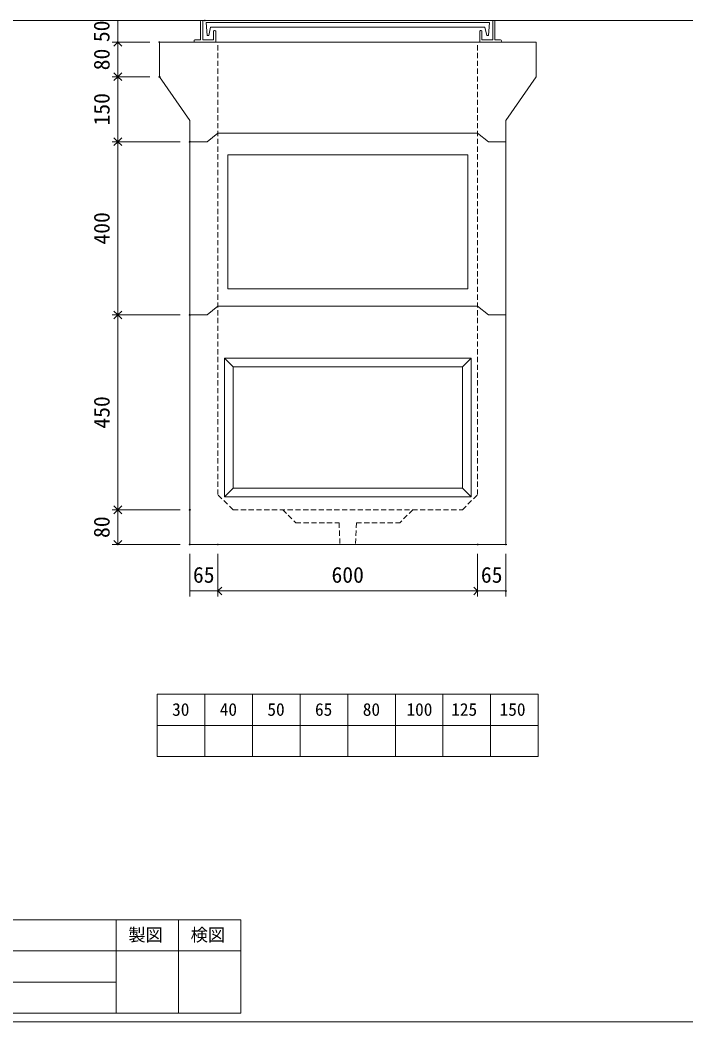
# Model space of a CAD drawing. Units: millimetres, scale not verified. Extents: x -4890 to 4890, y -2291 to 2291.
# Drawn here: x 308 to 1846, y -1984 to 330 of the extents above; entities that cross this region are included whole.
import ezdxf
from ezdxf.enums import TextEntityAlignment as Align

# ---------------------------------------------------------------- set-up
doc = ezdxf.new("R2010")
doc.units = ezdxf.units.MM
doc.header["$LTSCALE"] = 10
doc.header["$PDMODE"] = 32
doc.header["$PDSIZE"] = 2
doc.linetypes.add('DASHED1', pattern=[1.8, 1.2, -0.6])
doc.linetypes.add('USER2', pattern=[50.8, 31.75, -6.35, 6.35, -6.35])
doc.layers.add('0-1_Defpoints', color=7, linetype='Continuous')
for name, color, linetype, lineweight in [('0-2_waku', 7, 'Continuous', 18), ('0-3_gaikei', 7, 'Continuous', 18), ('0-4_kakure', 7, 'DASHED1', 5), ('0-5_sunpou', 7, 'Continuous', 5), ('0-9_uchigawa', 6, 'Continuous', 18), ('0-B_futa', 3, 'Continuous', 18), ('0-C_GL', 4, 'Continuous', 18), ('0-E_文字１', 7, 'Continuous', 18), ('1-3_uchigawa2', 6, 'USER2', 18)]:
    doc.layers.add(name, color=color, linetype=linetype, lineweight=lineweight)
doc.styles.add('ＭＳ ゴシック', font='')
doc.styles.get('ＭＳ ゴシック').set_extended_font_data('MS Gothic')

# ---------------------------------------------------------------- blocks, each defined once
blk = doc.blocks.new('_Open90')
at = {"layer": '0-5_sunpou'}
blk.add_line((0, 0), (-1, 0), dxfattribs=at)
blk.add_lwpolyline([(-0.5, 0.5), (0, 0), (-0.5, -0.5)], dxfattribs=at)
blk = doc.blocks.new('D52')
at = {"layer": '0-1_Defpoints'}
for p in [(2077.33, 2492.03), (1981.3, 2412.03), (2077.33, 2412.03)]:
    blk.add_point(p, dxfattribs=at)
at = {"layer": '0-5_sunpou'}
for p, q in [((2055.33, 2492.03), (1968.3, 2492.03)), ((1981.3, 2474.03), (1981.3, 2430.03)), ((2055.33, 2412.03), (1968.3, 2412.03))]:
    blk.add_line(p, q, dxfattribs=at)
at = {"layer": '0-5_sunpou', "xscale": 18, "yscale": 18}
for p, rotation in [((1981.3, 2492.03), 90), ((1981.3, 2412.03), 270)]:
    blk.add_blockref('_Open90', p, dxfattribs=dict(at, rotation=rotation))
at = {"layer": '0-5_sunpou', "style": 'ＭＳ ゴシック'}
blk.add_text('80', height=36.66, rotation=90, dxfattribs=at).set_placement((1973.3, 2427.03), align=Align.BOTTOM_LEFT)
blk = doc.blocks.new('D53')
at = {"layer": '0-1_Defpoints'}
for p in [(2077.33, 2412.03), (1981.3, 2262.03), (2147.33, 2262.03)]:
    blk.add_point(p, dxfattribs=at)
at = {"layer": '0-5_sunpou'}
for p, q in [((2055.33, 2412.03), (1968.3, 2412.03)), ((1981.3, 2394.03), (1981.3, 2280.03)), ((2125.33, 2262.03), (1968.3, 2262.03))]:
    blk.add_line(p, q, dxfattribs=at)
at = {"layer": '0-5_sunpou', "xscale": 18, "yscale": 18}
for p, rotation in [((1981.3, 2412.03), 90), ((1981.3, 2262.03), 270)]:
    blk.add_blockref('_Open90', p, dxfattribs=dict(at, rotation=rotation))
at = {"layer": '0-5_sunpou', "style": 'ＭＳ ゴシック'}
blk.add_text('150', height=36.66, rotation=90, dxfattribs=at).set_placement((1973.3, 2299.53), align=Align.BOTTOM_LEFT)
blk = doc.blocks.new('D54')
at = {"layer": '0-1_Defpoints'}
for p in [(2147.33, 2262.03), (1981.3, 1862.03), (2147.33, 1862.03)]:
    blk.add_point(p, dxfattribs=at)
at = {"layer": '0-5_sunpou'}
for p, q in [((2125.33, 2262.03), (1968.3, 2262.03)), ((1981.3, 2244.03), (1981.3, 1880.03)), ((2125.33, 1862.03), (1968.3, 1862.03))]:
    blk.add_line(p, q, dxfattribs=at)
at = {"layer": '0-5_sunpou', "xscale": 18, "yscale": 18}
for p, rotation in [((1981.3, 2262.03), 90), ((1981.3, 1862.03), 270)]:
    blk.add_blockref('_Open90', p, dxfattribs=dict(at, rotation=rotation))
at = {"layer": '0-5_sunpou', "style": 'ＭＳ ゴシック'}
blk.add_text('400', height=36.66, rotation=90, dxfattribs=at).set_placement((1973.3, 2024.53), align=Align.BOTTOM_LEFT)
blk = doc.blocks.new('D55')
at = {"layer": '0-1_Defpoints'}
for p in [(2147.33, 1862.03), (1981.3, 1412.03), (2147.33, 1412.03)]:
    blk.add_point(p, dxfattribs=at)
at = {"layer": '0-5_sunpou'}
for p, q in [((2125.33, 1862.03), (1968.3, 1862.03)), ((1981.3, 1844.03), (1981.3, 1430.03)), ((2125.33, 1412.03), (1968.3, 1412.03))]:
    blk.add_line(p, q, dxfattribs=at)
at = {"layer": '0-5_sunpou', "xscale": 18, "yscale": 18}
for p, rotation in [((1981.3, 1862.03), 90), ((1981.3, 1412.03), 270)]:
    blk.add_blockref('_Open90', p, dxfattribs=dict(at, rotation=rotation))
at = {"layer": '0-5_sunpou', "style": 'ＭＳ ゴシック'}
blk.add_text('450', height=36.66, rotation=90, dxfattribs=at).set_placement((1973.3, 1599.53), align=Align.BOTTOM_LEFT)
blk = doc.blocks.new('D56')
at = {"layer": '0-1_Defpoints'}
for p in [(2147.33, 1412.03), (1981.3, 1332.03), (2147.33, 1332.03)]:
    blk.add_point(p, dxfattribs=at)
at = {"layer": '0-5_sunpou'}
for p, q in [((2125.33, 1412.03), (1968.3, 1412.03)), ((1981.3, 1394.03), (1981.3, 1350.03)), ((2125.33, 1332.03), (1968.3, 1332.03))]:
    blk.add_line(p, q, dxfattribs=at)
at = {"layer": '0-5_sunpou', "xscale": 18, "yscale": 18}
for p, rotation in [((1981.3, 1412.03), 90), ((1981.3, 1332.03), 270)]:
    blk.add_blockref('_Open90', p, dxfattribs=dict(at, rotation=rotation))
at = {"layer": '0-5_sunpou', "style": 'ＭＳ ゴシック'}
blk.add_text('80', height=36.66, rotation=90, dxfattribs=at).set_placement((1973.3, 1347.03), align=Align.BOTTOM_LEFT)
blk = doc.blocks.new('D57')
at = {"layer": '0-1_Defpoints'}
for p in [(2147.33, 1332.03), (2212.33, 1332.03), (2212.33, 1224.56)]:
    blk.add_point(p, dxfattribs=at)
at = {"layer": '0-5_sunpou'}
for p, q in [((2147.33, 1310.03), (2147.33, 1211.56)), ((2212.33, 1310.03), (2212.33, 1211.56)), ((2147.33, 1224.56), (2212.33, 1224.56))]:
    blk.add_line(p, q, dxfattribs=at)
at = {"layer": '0-5_sunpou', "style": 'ＭＳ ゴシック'}
blk.add_text('65', height=36.66, dxfattribs=at).set_placement((2154.83, 1232.56), align=Align.BOTTOM_LEFT)
blk = doc.blocks.new('D58')
at = {"layer": '0-1_Defpoints'}
for p in [(2212.33, 1332.03), (2812.33, 1332.03), (2812.33, 1224.56)]:
    blk.add_point(p, dxfattribs=at)
at = {"layer": '0-5_sunpou'}
for p, q in [((2212.33, 1310.03), (2212.33, 1211.56)), ((2812.33, 1310.03), (2812.33, 1211.56)), ((2230.33, 1224.56), (2794.33, 1224.56))]:
    blk.add_line(p, q, dxfattribs=at)
at = {"layer": '0-5_sunpou', "xscale": 18, "yscale": 18, "rotation": 180}
blk.add_blockref('_Open90', (2212.33, 1224.56), dxfattribs=at)
at = {"layer": '0-5_sunpou', "xscale": 18, "yscale": 18}
blk.add_blockref('_Open90', (2812.33, 1224.56), dxfattribs=at)
at = {"layer": '0-5_sunpou', "style": 'ＭＳ ゴシック'}
blk.add_text('600', height=36.66, dxfattribs=at).set_placement((2474.83, 1232.56), align=Align.BOTTOM_LEFT)
blk = doc.blocks.new('D59')
at = {"layer": '0-1_Defpoints'}
for p in [(2812.33, 1332.03), (2877.33, 1332.03), (2877.33, 1224.56)]:
    blk.add_point(p, dxfattribs=at)
at = {"layer": '0-5_sunpou'}
for p, q in [((2812.33, 1310.03), (2812.33, 1211.56)), ((2877.33, 1310.03), (2877.33, 1211.56)), ((2812.33, 1224.56), (2877.33, 1224.56))]:
    blk.add_line(p, q, dxfattribs=at)
at = {"layer": '0-5_sunpou', "style": 'ＭＳ ゴシック'}
blk.add_text('65', height=36.66, dxfattribs=at).set_placement((2819.83, 1232.56), align=Align.BOTTOM_LEFT)
blk = doc.blocks.new('D77')
at = {"layer": '0-1_Defpoints'}
for p in [(2182.33, 2542.03), (1981.03, 2492.03), (2077.33, 2492.03)]:
    blk.add_point(p, dxfattribs=at)
at = {"layer": '0-5_sunpou'}
for p, q in [((2160.33, 2542.03), (1968.03, 2542.03)), ((1981.03, 2542.03), (1981.03, 2492.03)), ((2055.33, 2492.03), (1968.03, 2492.03))]:
    blk.add_line(p, q, dxfattribs=at)
at = {"layer": '0-5_sunpou', "style": 'ＭＳ ゴシック'}
blk.add_text('50', height=36.66, rotation=90, dxfattribs=at).set_placement((1973.03, 2492.03), align=Align.BOTTOM_LEFT)

msp = doc.modelspace()

# ---------------------------------------------------------------- linework, layer by layer
at = {"layer": '0-2_waku'}
for p, q in [((624.96, -1227.04), (624.96, -1371.04)), ((624.96, -1227.04), (624.96, -1371.04)), ((624.96, -1227.04), (624.96, -1371.04)), ((624.96, -1227.04), (624.96, -1371.04)), ((624.96, -1227.04), (1504.96, -1227.04)), ((734.96, -1227.04), (734.96, -1371.04)), ((844.96, -1227.04), (844.96, -1371.04)), ((844.96, -1227.04), (844.96, -1371.04)), ((954.96, -1227.04), (954.96, -1371.04)), ((1064.96, -1227.04), (1064.96, -1371.04)), ((1174.96, -1227.04), (1174.96, -1371.04)), ((1284.96, -1227.04), (1284.96, -1371.04)), ((1394.96, -1227.04), (1394.96, -1371.04)), ((1504.96, -1227.04), (1504.96, -1371.04)), ((624.96, -1299.04), (1504.96, -1299.04)), ((624.96, -1371.04), (1504.96, -1371.04)), ((-1210.06, -1747.71), (817.94, -1747.71)), ((529.94, -1747.71), (529.94, -1963.71)), ((529.94, -1747.71), (529.94, -1963.71)), ((673.94, -1747.71), (673.94, -1963.71)), ((817.94, -1747.71), (817.94, -1963.71)), ((-1210.06, -1819.71), (817.94, -1819.71)), ((-1210.06, -1891.71), (529.94, -1891.71)), ((-1210.06, -1963.71), (817.94, -1963.71)), ((-1230.06, -1983.71), (4889.94, -1983.71)), ((-1230.06, -1983.71), (4889.94, -1983.71))]:
    msp.add_line(p, q, dxfattribs=at)
at = {"layer": '0-3_gaikei'}
for p, q in [((629.96, 278.96), (629.96, 198.96)), ((629.96, 278.96), (739.96, 278.96)), ((629.96, 278.96), (739.96, 278.96)), ((629.96, 278.96), (739.96, 278.96)), ((629.96, 278.96), (1499.96, 278.96)), ((1499.96, 278.96), (1499.96, 198.96)), ((699.96, 97.96), (629.96, 198.96)), ((1429.96, 97.96), (1499.96, 198.96)), ((699.96, 97.96), (699.96, -881.04)), ((1429.96, 97.96), (1429.96, 48.96)), ((699.96, 48.96), (739.96, 48.96)), ((699.96, 48.96), (739.96, 48.96)), ((699.96, 48.96), (739.96, 48.96)), ((739.96, 48.96), (764.96, 68.96)), ((764.96, 68.96), (1364.96, 68.96)), ((1364.96, 68.96), (1389.96, 48.96)), ((1429.96, 48.96), (1389.96, 48.96)), ((1429.96, 48.96), (1389.96, 48.96)), ((1429.96, 48.96), (1429.96, -881.04)), ((739.96, -351.04), (764.96, -331.04)), ((764.96, -331.04), (1364.96, -331.04)), ((1364.96, -331.04), (1389.96, -351.04)), ((699.96, -351.04), (739.96, -351.04)), ((699.96, -351.04), (739.96, -351.04)), ((699.96, -351.04), (739.96, -351.04)), ((1429.96, -351.04), (1389.96, -351.04)), ((1429.96, -351.04), (1389.96, -351.04)), ((699.96, -881.04), (1429.96, -881.04)), ((699.96, -881.04), (1429.96, -881.04)), ((699.96, -881.04), (1429.96, -881.04))]:
    msp.add_line(p, q, dxfattribs=at)
for points in [[(1389.96, 48.96), (1429.96, 48.96), (1389.96, 48.96)], [(1389.96, 48.96), (1429.96, 48.96), (1389.96, 48.96)], [(1389.96, -351.04), (1429.96, -351.04), (1389.96, -351.04)], [(1389.96, -351.04), (1429.96, -351.04), (1389.96, -351.04)]]:
    msp.add_lwpolyline(points, dxfattribs=at)
at = {"layer": '0-4_kakure'}
for p, q in [((764.96, -766.04), (764.96, 278.96)), ((1364.96, -766.04), (1364.96, 278.96)), ((799.96, -801.04), (764.96, -766.04)), ((1329.96, -801.04), (1364.96, -766.04)), ((799.96, -801.04), (1329.96, -801.04)), ((914.96, -801.04), (944.96, -831.04)), ((1214.96, -801.04), (1184.96, -831.04)), ((1084.96, -831.04), (1082.96, -881.04)), ((1084.96, -831.04), (1184.96, -831.04))]:
    msp.add_line(p, q, dxfattribs=at)
msp.add_lwpolyline([(944.96, -831.04), (1044.96, -831.04), (1046.96, -881.04)], dxfattribs=at)
at = {"layer": '0-9_uchigawa'}
for p, q in [((779.96, -451.04), (779.96, -771.04)), ((779.96, -451.04), (1349.96, -451.04)), ((779.96, -451.04), (799.96, -471.04)), ((1329.96, -471.04), (1349.96, -451.04)), ((1349.96, -451.04), (1349.96, -771.04)), ((799.96, -471.04), (799.96, -751.04)), ((799.96, -471.04), (799.96, -751.04)), ((799.96, -471.04), (1329.96, -471.04)), ((1329.96, -471.04), (1329.96, -751.04)), ((1329.96, -471.04), (1329.96, -751.04)), ((779.96, -771.04), (799.96, -751.04)), ((799.96, -751.04), (1064.96, -751.04)), ((1064.96, -751.04), (1329.96, -751.04)), ((1349.96, -771.04), (1329.96, -751.04)), ((779.96, -771.04), (1064.96, -771.04)), ((1064.96, -771.04), (1349.96, -771.04))]:
    msp.add_line(p, q, dxfattribs=at)
at = {"layer": '0-B_futa'}
for p, q in [((724.96, 326.96), (724.96, 283.96)), ((726.96, 328.96), (729.96, 328.96)), ((729.96, 328.96), (729.96, 283.96)), ((737.77, 324.46), (1392.1, 324.46)), ((737.77, 324.46), (740.26, 294.46)), ((1392.1, 324.46), (1389.85, 294.46)), ((1399.96, 328.96), (1399.96, 283.96)), ((1399.96, 328.96), (1402.96, 328.96)), ((1404.96, 326.96), (1404.96, 283.96)), ((748.29, 313.46), (743.97, 294.46)), ((748.29, 313.46), (1381.63, 313.46)), ((754.96, 303.96), (754.96, 283.96)), ((756.96, 305.96), (757.96, 305.96)), ((759.96, 303.96), (759.96, 278.96)), ((1369.96, 303.96), (1369.96, 278.96)), ((1372.96, 305.96), (1371.96, 305.96)), ((1374.96, 303.96), (1374.96, 283.96)), ((1381.63, 313.46), (1385.95, 294.46)), ((709.96, 281.96), (709.96, 280.96)), ((711.96, 283.96), (724.96, 283.96)), ((759.96, 278.96), (711.96, 278.96)), ((729.96, 283.96), (754.96, 283.96)), ((740.26, 294.46), (743.97, 294.46)), ((1369.96, 278.96), (1417.96, 278.96)), ((1399.96, 283.96), (1374.96, 283.96)), ((1389.85, 294.46), (1385.95, 294.46)), ((1417.96, 283.96), (1404.96, 283.96)), ((1419.96, 281.96), (1419.96, 280.96))]:
    msp.add_line(p, q, dxfattribs=at)
for centre, start, end in [((726.96, 326.96), 90, 180), ((1402.96, 326.96), 0, 90), ((756.96, 303.96), 90, 180), ((757.96, 303.96), 0, 90), ((1371.96, 303.96), 90, 180), ((1372.96, 303.96), 0, 90), ((711.96, 281.96), 90, 180), ((711.96, 280.96), 180, 270), ((1417.96, 281.96), 0, 90), ((1417.96, 280.96), 270, 0)]:
    msp.add_arc(centre, 2, start, end, dxfattribs=at)
at = {"layer": '0-C_GL'}
msp.add_line((-1230.06, 328.96), (4889.94, 328.96), dxfattribs=at)
at = {"layer": '1-3_uchigawa2'}
for p, q in [((787.96, 18.96), (1065.46, 18.96)), ((787.96, 18.96), (787.96, -291.04)), ((1341.96, 18.96), (1064.46, 18.96)), ((1341.96, 18.96), (1341.96, -291.04)), ((787.96, -291.04), (1064.96, -291.04)), ((1341.96, -291.04), (1064.96, -291.04))]:
    msp.add_line(p, q, dxfattribs=at)

# ---------------------------------------------------------------- block references
at = {"layer": '0-5_sunpou'}
for name in ['D77', 'D52', 'D53', 'D54', 'D55', 'D56', 'D57', 'D58', 'D59']:
    msp.add_blockref(name, (-1447.37, -2213.07), dxfattribs=at)

# ---------------------------------------------------------------- texts
at = {"layer": '0-E_文字１', "style": 'ＭＳ ゴシック'}
for s, p in [('30', (659.31, -1285.53)), ('40', (769.31, -1285.53)), ('50', (879.31, -1285.53)), ('65', (989.31, -1285.53)), ('80', (1099.72, -1285.53)), ('100', (1200.59, -1285.53)), ('125', (1303.98, -1285.53)), ('150', (1415.74, -1285.53)), ('製図', (558, -1805.96)), ('検図', (702, -1805.96))]:
    msp.add_text(s, height=29.33, dxfattribs=at).set_placement(p, align=Align.BOTTOM_LEFT)

doc.saveas('drawing.dxf')
